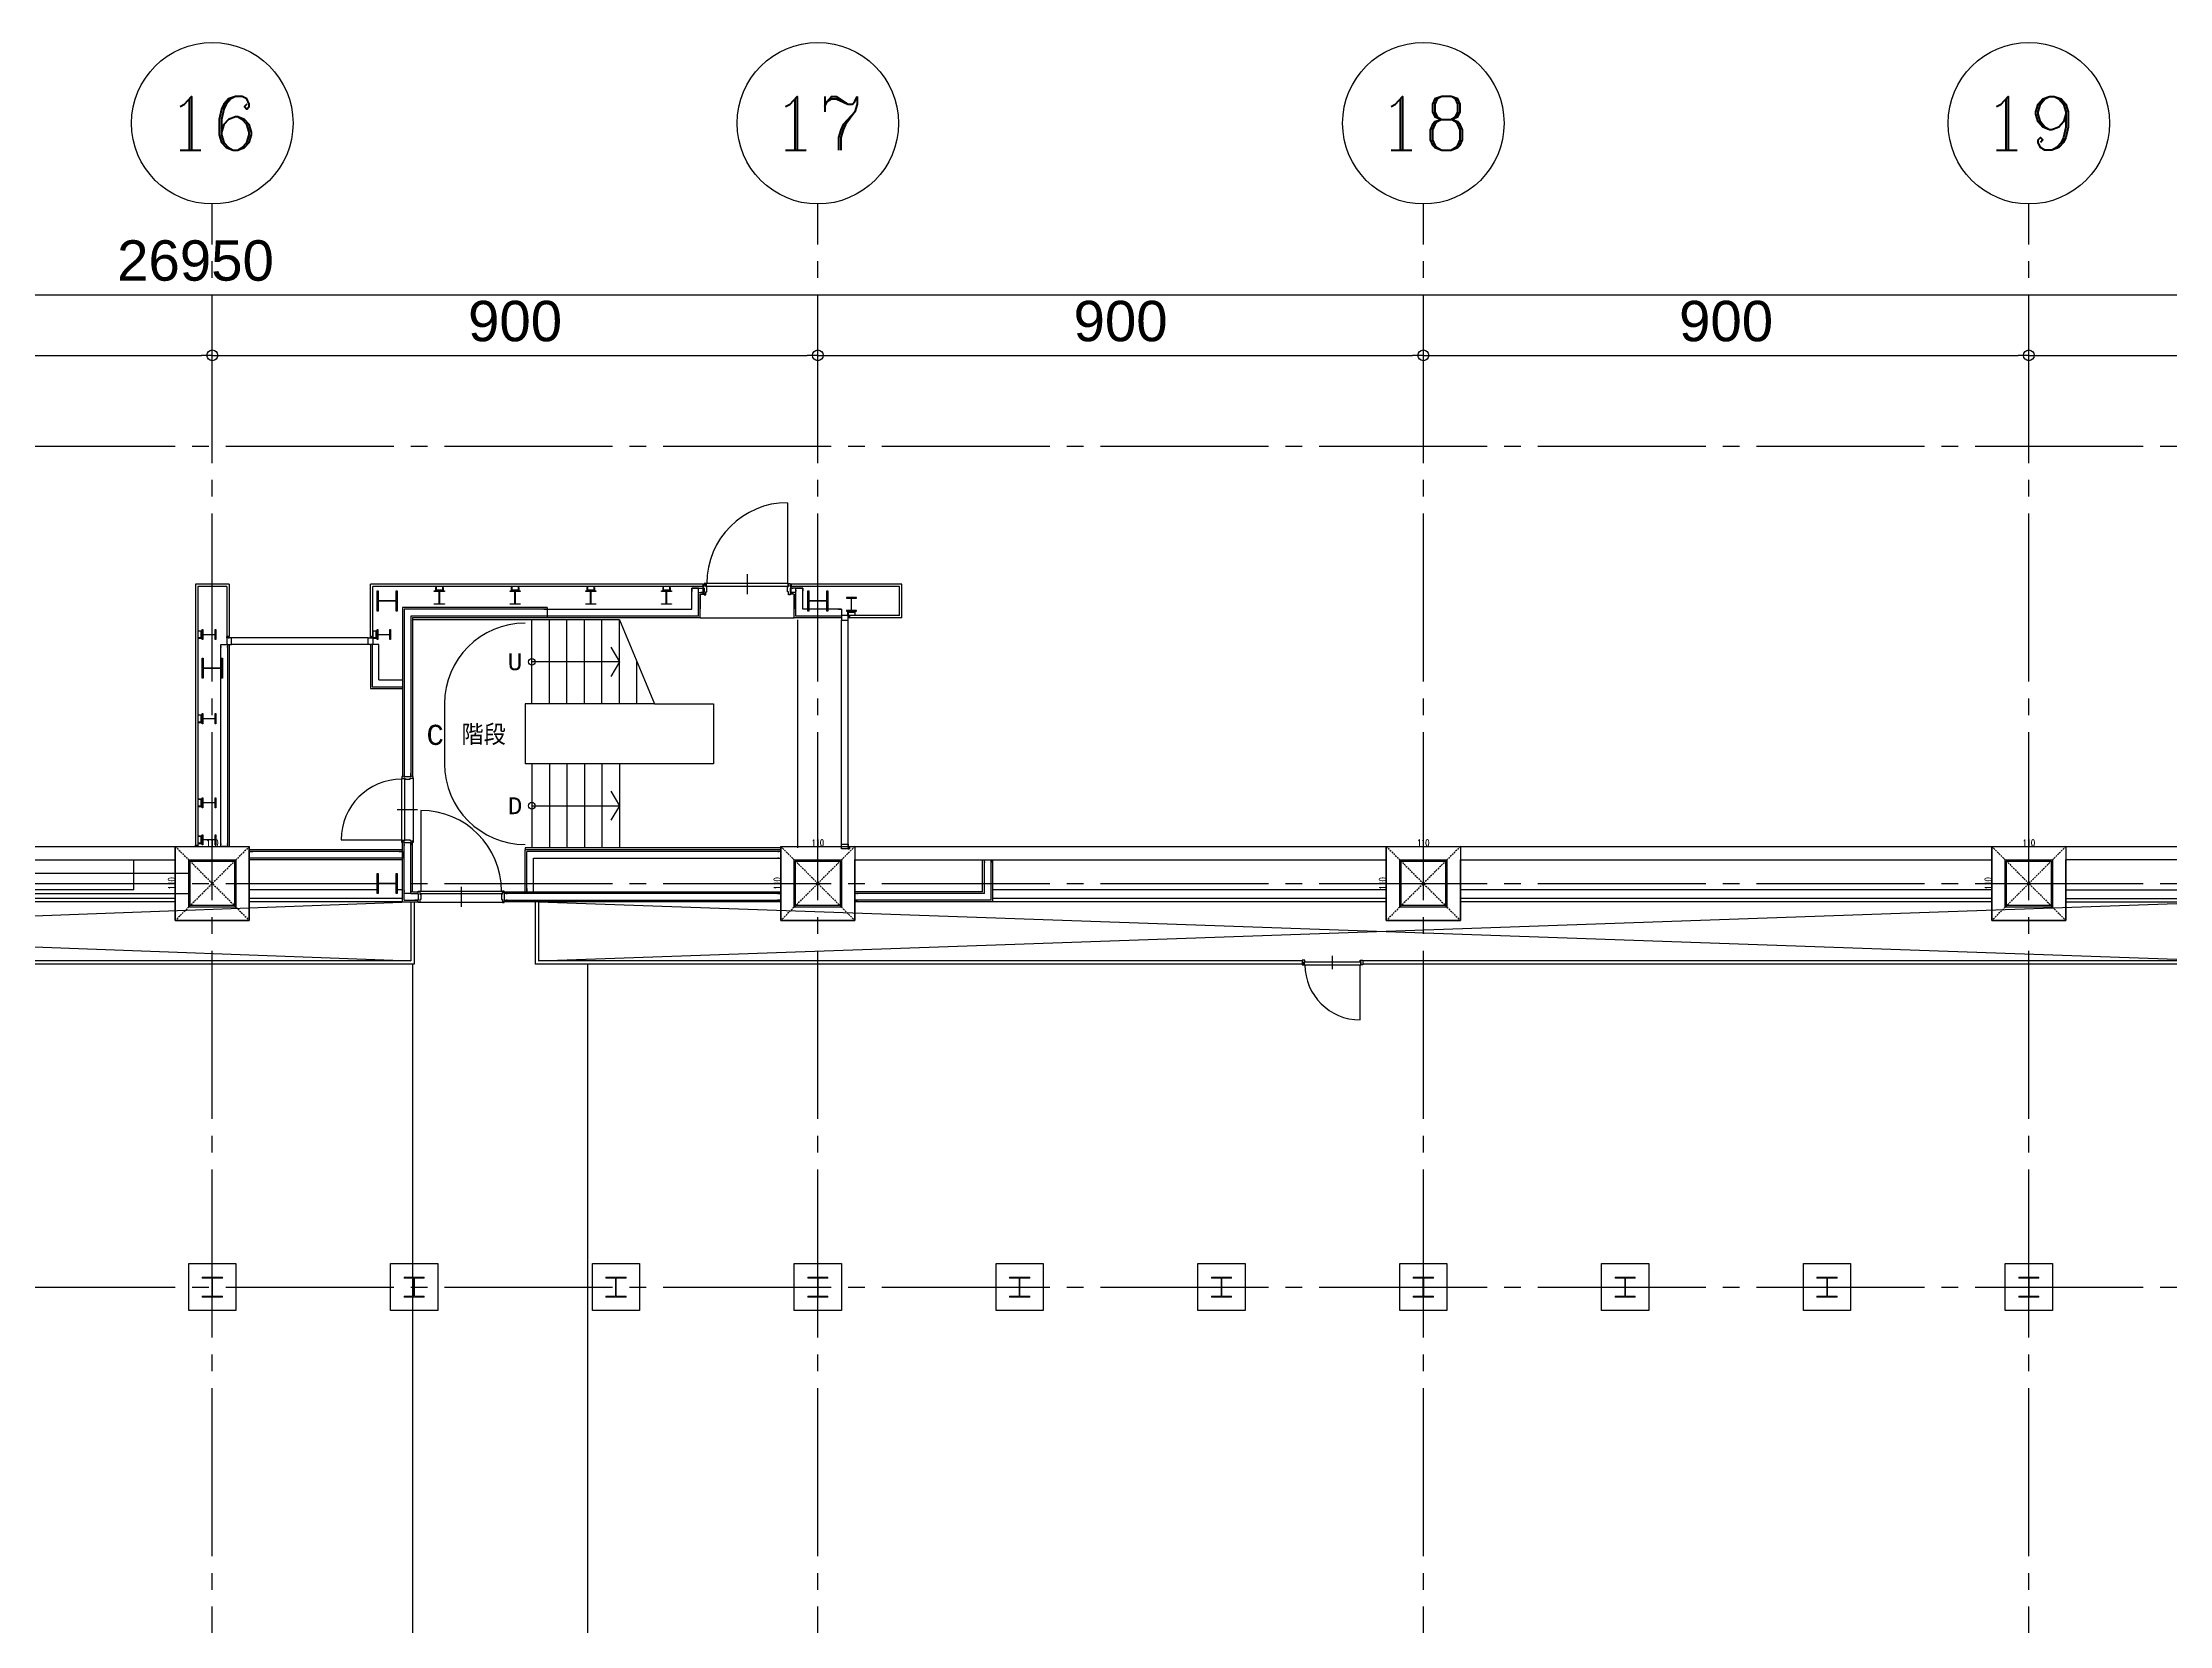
# Model space of a CAD drawing. Extents: x -18489 to 195597, y -1599 to 112111.
# Drawn here: x 13308 to 16469, y 17647 to 20000 of the extents above; entities that cross this region are included whole.
import ezdxf
from ezdxf.enums import TextEntityAlignment as Align

# ---------------------------------------------------------------- set-up
doc = ezdxf.new("R2010")
doc.units = 0
doc.header["$LTSCALE"] = 100
doc.linetypes.add('X-N-FAB-L10$0$COL-CEN-LIN', pattern=[3.25, 2.5, -0.25, 0.25, -0.25])
doc.linetypes.add('X-N-FAB-L10$0$HIDDEN', pattern=[0.375, 0.25, -0.125])
for name, color, linetype in [('X-N-FAB-L10$0$0-MC', 8, 'Continuous'), ('X-N-FAB-L10$0$0-NC', 8, 'Continuous'), ('X-N-FAB-L10$0$08', 8, 'Continuous'), ('X-N-FAB-L10$0$A-BLOCK', 8, 'Continuous'), ('X-N-FAB-L10$0$BEAM', 8, 'Continuous'), ('X-N-FAB-L10$0$BLOCK', 8, 'Continuous'), ('X-N-FAB-L10$0$CCL', 8, 'X-N-FAB-L10$0$COL-CEN-LIN'), ('X-N-FAB-L10$0$COL', 8, 'Continuous'), ('X-N-FAB-L10$0$COL-S', 8, 'Continuous'), ('X-N-FAB-L10$0$DIM', 8, 'Continuous')]:
    doc.layers.add(name, color=color, linetype=linetype)
doc.layers.add('X-N-FAB-L10$0$STEEL1', color=8, linetype='Continuous', lineweight=0)
doc.styles.add('X-N-FAB-L10$0$ATS', font='monotxt.shx', dxfattribs={"bigfont": 'BIGFONT.shx'})
doc.styles.add('X-N-FAB-L10$0$COL-NUM', font='romanc')
doc.styles.add('X-N-FAB-L10$0$DIM', font='simplex.shx', dxfattribs={"width": 0.67, "bigfont": 'chineset.shx'})
doc.styles.add('X-N-FAB-L10$0$DimStyUse', font='romans.shx', dxfattribs={"width": 0.7})
doc.styles.add('X-N-FAB-L10$0$Gen-Text', font='arial.ttf', dxfattribs={"height": 2.5})
doc.dimstyles.new('X-N-FAB-L10$0$cirl', dxfattribs={"dimtxt": 200, "dimasz": 50, "dimexe": 50, "dimexo": 0, "dimgap": 20, "dimtad": 1, "dimdsep": 46, "dimtxsty": 'X-N-FAB-L10$0$DimStyUse', "dimblk": 'X-N-FAB-L10$0$_Origin', "dimcen": 10, "dimdle": 50, "dimclrt": 2, "dimazin": 0, "dimtfac": 1, "dimtix": 1, "dimtmove": 2, "dimatfit": 3, "dimfxl": 10, "dimtolj": 1, "dimarcsym": 0})
doc.dimstyles.new('X-N-FAB-L10$0$JJP_005_defpoint', dxfattribs={"dimtxt": 20, "dimasz": 0.5, "dimexe": 0.5, "dimexo": 0.5, "dimgap": 0.5, "dimtad": 1, "dimdsep": 46, "dimtxsty": 'X-N-FAB-L10$0$DIM', "dimblk": 'X-N-FAB-L10$0$_None', "dimcen": 10, "dimclrd": 256, "dimclre": 256, "dimclrt": 256, "dimadec": 0, "dimazin": 0, "dimtfac": 1, "dimtix": 1, "dimtmove": 2, "dimatfit": 3, "dimldrblk": 'X-N-FAB-L10$0$_None', "dimfxl": 0.5, "dimtolj": 1, "dimtzin": 0, "dimarcsym": 0})

# ---------------------------------------------------------------- blocks, each defined once
blk = doc.blocks.new('X-N-FAB-L10$0$_Origin')
at = {"color": 0, "linetype": 'ByBlock', "lineweight": -2}
blk.add_line((0, 0), (-1, 0), dxfattribs=at)
blk.add_circle((0, 0), 0.5, dxfattribs=at)
blk = doc.blocks.new('*D2518')
at = {"layer": 'DefPoints', "color": 0, "transparency": 16777216}
for p in [(0, 9025), (-26950, 8935), (0, 8935)]:
    blk.add_point(p, dxfattribs=at)
at = {"layer": 'X-N-FAB-L10$0$DIM', "color": 0, "lineweight": -2, "transparency": 16777216}
for p, q in [((-26950, 8935), (-26950, 9045)), ((0, 8935), (0, 9045)), ((-26934, 9025), (-16, 9025))]:
    blk.add_line(p, q, dxfattribs=at)
at = {"layer": 'X-N-FAB-L10$0$DIM', "color": 0, "lineweight": -2, "transparency": 16777216, "xscale": 16, "yscale": 16, "zscale": 16, "rotation": 180}
blk.add_blockref('X-N-FAB-L10$0$_Origin', (-26950, 9025), dxfattribs=at)
at = {"layer": 'X-N-FAB-L10$0$DIM', "color": 0, "lineweight": -2, "transparency": 16777216, "xscale": 16, "yscale": 16, "zscale": 16}
blk.add_blockref('X-N-FAB-L10$0$_Origin', (0, 9025), dxfattribs=at)
at = {"layer": 'X-N-FAB-L10$0$DIM', "color": 2, "transparency": 16777216, "insert": (-13475, 9075.6), "char_height": 2.5, "attachment_point": 5, "style": 'X-N-FAB-L10$0$Gen-Text'}
blk.add_mtext('\\A1;{\\H24x;26950}', dxfattribs=at)
blk = doc.blocks.new('*D2533')
at = {"layer": 'DefPoints', "color": 0, "transparency": 16777216}
for p in [(-13450, 8935), (-14350, 8845), (-13450, 8845)]:
    blk.add_point(p, dxfattribs=at)
at = {"layer": 'X-N-FAB-L10$0$DIM', "color": 0, "lineweight": -2, "transparency": 16777216}
for p, q in [((-14350, 8845), (-14350, 8955)), ((-13450, 8845), (-13450, 8955)), ((-14334, 8935), (-13466, 8935))]:
    blk.add_line(p, q, dxfattribs=at)
at = {"layer": 'X-N-FAB-L10$0$DIM', "color": 0, "lineweight": -2, "transparency": 16777216, "xscale": 16, "yscale": 16, "zscale": 16, "rotation": 180}
blk.add_blockref('X-N-FAB-L10$0$_Origin', (-14350, 8935), dxfattribs=at)
at = {"layer": 'X-N-FAB-L10$0$DIM', "color": 0, "lineweight": -2, "transparency": 16777216, "xscale": 16, "yscale": 16, "zscale": 16}
blk.add_blockref('X-N-FAB-L10$0$_Origin', (-13450, 8935), dxfattribs=at)
at = {"layer": 'X-N-FAB-L10$0$DIM', "color": 2, "transparency": 16777216, "insert": (-13900, 8985.6), "char_height": 2.5, "attachment_point": 5, "style": 'X-N-FAB-L10$0$Gen-Text'}
blk.add_mtext('\\A1;{\\H24x;900}', dxfattribs=at)
blk = doc.blocks.new('X-N-FAB-L10$0$cn-y')
at = {"layer": 'X-N-FAB-L10$0$0-MC'}
blk.add_circle((-50, 0), 50, dxfattribs=at)
at = {"layer": 'X-N-FAB-L10$0$0-NC', "style": 'X-N-FAB-L10$0$COL-NUM'}
blk.add_attdef('GRID-Y', text='', height=50, dxfattribs=at).set_placement((-50, 0), align=Align.MIDDLE_CENTER)
blk = doc.blocks.new('*D2534')
at = {"layer": 'DefPoints', "color": 0, "transparency": 16777216}
for p in [(-12550, 8935), (-13450, 8845), (-12550, 8845)]:
    blk.add_point(p, dxfattribs=at)
at = {"layer": 'X-N-FAB-L10$0$DIM', "color": 0, "lineweight": -2, "transparency": 16777216}
for p, q in [((-13450, 8845), (-13450, 8955)), ((-12550, 8845), (-12550, 8955)), ((-13434, 8935), (-12566, 8935))]:
    blk.add_line(p, q, dxfattribs=at)
at = {"layer": 'X-N-FAB-L10$0$DIM', "color": 0, "lineweight": -2, "transparency": 16777216, "xscale": 16, "yscale": 16, "zscale": 16, "rotation": 180}
blk.add_blockref('X-N-FAB-L10$0$_Origin', (-13450, 8935), dxfattribs=at)
at = {"layer": 'X-N-FAB-L10$0$DIM', "color": 0, "lineweight": -2, "transparency": 16777216, "xscale": 16, "yscale": 16, "zscale": 16}
blk.add_blockref('X-N-FAB-L10$0$_Origin', (-12550, 8935), dxfattribs=at)
at = {"layer": 'X-N-FAB-L10$0$DIM', "color": 2, "transparency": 16777216, "insert": (-13000, 8985.6), "char_height": 2.5, "attachment_point": 5, "style": 'X-N-FAB-L10$0$Gen-Text'}
blk.add_mtext('\\A1;{\\H24x;900}', dxfattribs=at)
blk = doc.blocks.new('*D2535')
at = {"layer": 'DefPoints', "color": 0, "transparency": 16777216}
for p in [(-11650, 8935), (-12550, 8845), (-11650, 8845)]:
    blk.add_point(p, dxfattribs=at)
at = {"layer": 'X-N-FAB-L10$0$DIM', "color": 0, "lineweight": -2, "transparency": 16777216}
for p, q in [((-12550, 8845), (-12550, 8955)), ((-11650, 8845), (-11650, 8955)), ((-12534, 8935), (-11666, 8935))]:
    blk.add_line(p, q, dxfattribs=at)
at = {"layer": 'X-N-FAB-L10$0$DIM', "color": 0, "lineweight": -2, "transparency": 16777216, "xscale": 16, "yscale": 16, "zscale": 16, "rotation": 180}
blk.add_blockref('X-N-FAB-L10$0$_Origin', (-12550, 8935), dxfattribs=at)
at = {"layer": 'X-N-FAB-L10$0$DIM', "color": 0, "lineweight": -2, "transparency": 16777216, "xscale": 16, "yscale": 16, "zscale": 16}
blk.add_blockref('X-N-FAB-L10$0$_Origin', (-11650, 8935), dxfattribs=at)
at = {"layer": 'X-N-FAB-L10$0$DIM', "color": 2, "transparency": 16777216, "insert": (-12100, 8985.6), "char_height": 2.5, "attachment_point": 5, "style": 'X-N-FAB-L10$0$Gen-Text'}
blk.add_mtext('\\A1;{\\H24x;900}', dxfattribs=at)
blk = doc.blocks.new('*D2536')
at = {"layer": 'DefPoints', "color": 0, "transparency": 16777216}
for p in [(-10750, 8935), (-11650, 8845), (-10750, 8845)]:
    blk.add_point(p, dxfattribs=at)
at = {"layer": 'X-N-FAB-L10$0$DIM', "color": 0, "lineweight": -2, "transparency": 16777216}
for p, q in [((-11650, 8845), (-11650, 8955)), ((-10750, 8845), (-10750, 8955)), ((-11634, 8935), (-10766, 8935))]:
    blk.add_line(p, q, dxfattribs=at)
at = {"layer": 'X-N-FAB-L10$0$DIM', "color": 0, "lineweight": -2, "transparency": 16777216, "xscale": 16, "yscale": 16, "zscale": 16, "rotation": 180}
blk.add_blockref('X-N-FAB-L10$0$_Origin', (-11650, 8935), dxfattribs=at)
at = {"layer": 'X-N-FAB-L10$0$DIM', "color": 0, "lineweight": -2, "transparency": 16777216, "xscale": 16, "yscale": 16, "zscale": 16}
blk.add_blockref('X-N-FAB-L10$0$_Origin', (-10750, 8935), dxfattribs=at)
at = {"layer": 'X-N-FAB-L10$0$DIM', "color": 2, "transparency": 16777216, "insert": (-11200, 8985.6), "char_height": 2.5, "attachment_point": 5, "style": 'X-N-FAB-L10$0$Gen-Text'}
blk.add_mtext('\\A1;{\\H24x;900}', dxfattribs=at)
blk = doc.blocks.new('*D2537')
at = {"layer": 'DefPoints', "color": 0, "transparency": 16777216}
for p in [(-9850, 8935), (-10750, 8845), (-9850, 8845)]:
    blk.add_point(p, dxfattribs=at)
at = {"layer": 'X-N-FAB-L10$0$DIM', "color": 0, "lineweight": -2, "transparency": 16777216}
for p, q in [((-10750, 8845), (-10750, 8955)), ((-9850, 8845), (-9850, 8955)), ((-10734, 8935), (-9866, 8935))]:
    blk.add_line(p, q, dxfattribs=at)
at = {"layer": 'X-N-FAB-L10$0$DIM', "color": 0, "lineweight": -2, "transparency": 16777216, "xscale": 16, "yscale": 16, "zscale": 16, "rotation": 180}
blk.add_blockref('X-N-FAB-L10$0$_Origin', (-10750, 8935), dxfattribs=at)
at = {"layer": 'X-N-FAB-L10$0$DIM', "color": 0, "lineweight": -2, "transparency": 16777216, "xscale": 16, "yscale": 16, "zscale": 16}
blk.add_blockref('X-N-FAB-L10$0$_Origin', (-9850, 8935), dxfattribs=at)
at = {"layer": 'X-N-FAB-L10$0$DIM', "color": 2, "transparency": 16777216, "insert": (-10300, 8985.6), "char_height": 2.5, "attachment_point": 5, "style": 'X-N-FAB-L10$0$Gen-Text'}
blk.add_mtext('\\A1;{\\H24x;900}', dxfattribs=at)
blk = doc.blocks.new('X-N-FAB-L10$0$A$C08dda4ec')
at = {"layer": 'X-N-FAB-L10$0$COL'}
blk.add_lwpolyline([(0, 70), (70, 70), (70, 0), (0, 0)], close=True, dxfattribs=at)
at = {"layer": 'X-N-FAB-L10$0$STEEL1'}
blk.add_lwpolyline([(20, 50), (50, 50), (50, 48.5), (35.5, 48.5), (35.5, 21.5), (50, 21.5), (50, 20), (20, 20), (20, 21.5), (34.5, 21.5), (34.5, 48.5), (20, 48.5)], close=True, dxfattribs=at)
blk = doc.blocks.new('*D2397')
at = {"layer": 'DefPoints', "lineweight": -2, "transparency": 16777216}
blk.add_line((0, 0), (110, 0), dxfattribs=at)
at = {"layer": 'DefPoints', "color": 0, "transparency": 16777216}
for p in [(0, 0), (110, 0), (110, 0)]:
    blk.add_point(p, dxfattribs=at)
at = {"layer": 'DefPoints', "transparency": 16777216, "insert": (55, 5.5), "char_height": 10, "attachment_point": 5, "style": 'X-N-FAB-L10$0$DIM'}
blk.add_mtext('\\A1;110', dxfattribs=at)
blk = doc.blocks.new('X-N-FAB-L10$0$_None')
blk = doc.blocks.new('*D2398')
at = {"layer": 'DefPoints', "lineweight": -2, "transparency": 16777216}
blk.add_line((0, 0), (0, -110), dxfattribs=at)
at = {"layer": 'DefPoints', "color": 0, "transparency": 16777216}
for p in [(0, 0), (0, -110), (0, -110)]:
    blk.add_point(p, dxfattribs=at)
at = {"layer": 'DefPoints', "transparency": 16777216, "insert": (-5.5, -55), "char_height": 10, "attachment_point": 5, "rotation": 90, "style": 'X-N-FAB-L10$0$DIM'}
blk.add_mtext('\\A1;110', dxfattribs=at)
blk = doc.blocks.new('*U2396')
at = {"layer": 'DefPoints', "linetype": 'X-N-FAB-L10$0$HIDDEN', "ltscale": 0.1}
for p, q in [((110, 0), (0, -110)), ((0, 0), (110, -110))]:
    blk.add_line(p, q, dxfattribs=at)
at = {"layer": 'X-N-FAB-L10$0$COL', "ltscale": 0.1}
blk.add_lwpolyline([(0, 0), (110, 0), (110, -110), (0, -110)], close=True, dxfattribs=at)
at = {"layer": 'DefPoints'}
dim = blk.add_linear_dim(base=(0, -110), p1=(0, 0), p2=(0, -110), angle=90, dimstyle='X-N-FAB-L10$0$JJP_005_defpoint', override={"dimtxt": 10}, dxfattribs=at)
dim.commit()
dim.dimension.update_dxf_attribs({"geometry": '*D2398', "text_midpoint": (-5.5, -55)})
dim = blk.add_linear_dim(base=(110, 0), p1=(0, 0), p2=(110, 0), dimstyle='X-N-FAB-L10$0$JJP_005_defpoint', override={"dimtxt": 10}, dxfattribs=at)
dim.commit()
dim.dimension.update_dxf_attribs({"geometry": '*D2397', "text_midpoint": (55, 5.5)})
blk = doc.blocks.new('X-N-FAB-L10$0$A$C467ba2ca')
at = {"layer": 'X-N-FAB-L10$0$CCL'}
for p, q in [((-13450, 0), (-13450, 9160)), ((-12550, 0), (-12550, 9160)), ((-11650, 0), (-11650, 9160)), ((-10750, 0), (-10750, 9160)), ((-27730, 8800), (360, 8800)), ((-27730, 8150), (360, 8150)), ((-27730, 7550), (360, 7550))]:
    blk.add_line(p, q, dxfattribs=at)
at = {"layer": 'X-N-FAB-L10$0$COL-S'}
for points in [[(-13485, 8185), (-13415, 8185), (-13415, 8115), (-13485, 8115)], [(-12585, 8185), (-12515, 8185), (-12515, 8115), (-12585, 8115)], [(-11685, 8185), (-11615, 8185), (-11615, 8115), (-11685, 8115)], [(-10785, 8185), (-10715, 8185), (-10715, 8115), (-10785, 8115)]]:
    blk.add_lwpolyline(points, close=True, dxfattribs=at)
at = {"layer": 'X-N-FAB-L10$0$A-BLOCK'}
ref = blk.add_blockref('X-N-FAB-L10$0$cn-y', (-13330, 9280), dxfattribs=dict(at, xscale=2.399999999999997, yscale=2.399999999999997, zscale=2.399999999999997))
ref.add_attrib('GRID-Y', '16', dxfattribs={"layer": 'X-N-FAB-L10$0$0-NC', "height": 80, "style": 'X-N-FAB-L10$0$COL-NUM'}).set_placement((-13450, 9280), align=Align.MIDDLE_CENTER)
ref = blk.add_blockref('X-N-FAB-L10$0$cn-y', (-12430, 9280), dxfattribs=dict(at, xscale=2.399999999999997, yscale=2.399999999999997, zscale=2.399999999999997))
ref.add_attrib('GRID-Y', '17', dxfattribs={"layer": 'X-N-FAB-L10$0$0-NC', "height": 80, "style": 'X-N-FAB-L10$0$COL-NUM'}).set_placement((-12550, 9280), align=Align.MIDDLE_CENTER)
ref = blk.add_blockref('X-N-FAB-L10$0$cn-y', (-11530, 9280), dxfattribs=dict(at, xscale=2.399999999999997, yscale=2.399999999999997, zscale=2.399999999999997))
ref.add_attrib('GRID-Y', '18', dxfattribs={"layer": 'X-N-FAB-L10$0$0-NC', "height": 80, "style": 'X-N-FAB-L10$0$COL-NUM'}).set_placement((-11650, 9280), align=Align.MIDDLE_CENTER)
ref = blk.add_blockref('X-N-FAB-L10$0$cn-y', (-10630, 9280), dxfattribs=dict(at, xscale=2.399999999999997, yscale=2.399999999999997, zscale=2.399999999999997))
ref.add_attrib('GRID-Y', '19', dxfattribs={"layer": 'X-N-FAB-L10$0$0-NC', "height": 80, "style": 'X-N-FAB-L10$0$COL-NUM'}).set_placement((-10750, 9280), align=Align.MIDDLE_CENTER)
at = {"layer": 'X-N-FAB-L10$0$BEAM'}
for p in [(-13505, 8205), (-12605, 8205), (-11705, 8205), (-10805, 8205)]:
    blk.add_blockref('*U2396', p, dxfattribs=at)
at = {"layer": 'X-N-FAB-L10$0$COL'}
for p in [(-13485, 7515), (-13185, 7515), (-12885, 7515), (-12585, 7515), (-12285, 7515), (-11985, 7515), (-11685, 7515), (-11385, 7515), (-11085, 7515), (-10785, 7515)]:
    blk.add_blockref('X-N-FAB-L10$0$A$C08dda4ec', p, dxfattribs=at)
at = {"layer": 'X-N-FAB-L10$0$DIM'}
for base, p1, p2, picture, middle in [((0, 9025), (-26950, 8935), (0, 8935), '*D2518', (-13475, 9075.634)), ((-13450, 8935), (-14350, 8845), (-13450, 8845), '*D2533', (-13900, 8985.634)), ((-12550, 8935), (-13450, 8845), (-12550, 8845), '*D2534', (-13000, 8985.634)), ((-11650, 8935), (-12550, 8845), (-11650, 8845), '*D2535', (-12100, 8985.634)), ((-10750, 8935), (-11650, 8845), (-10750, 8845), '*D2536', (-11200, 8985.634)), ((-9850, 8935), (-10750, 8845), (-9850, 8845), '*D2537', (-10300, 8985.634))]:
    dim = blk.add_linear_dim(base=base, p1=p1, p2=p2, text='{\\H24x;<>}', dimstyle='X-N-FAB-L10$0$cirl', override={"dimtxt": 60, "dimasz": 16, "dimexe": 20, "dimgap": 20, "dimtxsty": 'X-N-FAB-L10$0$Gen-Text'}, dxfattribs=at)
    dim.commit()
    dim.dimension.update_dxf_attribs({"geometry": picture, "text_midpoint": middle})
blk = doc.blocks.new('X-N-FAB-L10')
at = {"layer": 'X-N-FAB-L10$0$08'}
for p, q in [((14415, 19316), (14415, 19196)), ((13535, 19195), (13535, 18805)), ((13585, 19195), (13535, 19195)), ((13538.5, 19191.5), (13538.5, 18805)), ((13581.5, 19191.5), (13538.5, 19191.5)), ((13581.5, 19191.5), (13581.5, 19117)), ((13585, 19195), (13585, 19117)), ((14289.5, 19195), (13795, 19195)), ((13795, 19117), (13795, 19195)), ((14289.5, 19191.5), (13798.5, 19191.5)), ((13798.5, 19117), (13798.5, 19191.5)), ((14289.5, 19180), (14289.5, 19195)), ((14289.5, 19195), (14289.5, 19191.5)), ((14355, 19210), (14355, 19180)), ((14585, 19195), (14420.5, 19195)), ((14420.5, 19180), (14420.5, 19195)), ((14420.5, 19195), (14420.5, 19191.5)), ((14581.5, 19191.5), (14420.5, 19191.5)), ((14581.5, 19148.5), (14581.5, 19191.5)), ((14585, 19145), (14585, 19195)), ((13842.5, 19160), (13842.5, 18909)), ((14057.5, 19160), (13842.5, 19160)), ((14057.5, 19160), (14057.5, 19145)), ((14272.5, 19157.5), (14272.5, 19189)), ((14272.5, 19189), (14291, 19189)), ((14282.5, 19147.5), (14282.5, 19189)), ((14282.5, 19182.5), (14291, 19182.5)), ((14285, 19145), (14285, 19180)), ((14285, 19180), (14289.5, 19180)), ((14285, 19180), (14291, 19180)), ((14285, 19180), (14285, 19158)), ((14437.5, 19189), (14419, 19189)), ((14427.5, 19182.5), (14419, 19182.5)), ((14425, 19180), (14419, 19180)), ((14425, 19180), (14420.5, 19180)), ((14425, 19180), (14425, 19158)), ((14425, 19145), (14425, 19180)), ((14427.5, 19147.5), (14427.5, 19189)), ((14437.5, 19157.5), (14437.5, 19189)), ((13845, 19157.5), (13845, 18909)), ((14057.5, 19157.5), (13845, 19157.5)), ((13855, 19147.5), (13855, 18909)), ((14282.5, 19147.5), (13855, 19147.5)), ((13857.5, 19145), (13857.5, 18909)), ((14285, 19145), (13857.5, 19145)), ((14165, 19142), (13857.5, 19142)), ((14035, 19017), (14035, 19142)), ((14057.5, 19157.5), (14272.5, 19157.5)), ((14061, 19017), (14061, 19142)), ((14087, 19017), (14087, 19142)), ((14113, 19017), (14113, 19142)), ((14139, 19017), (14139, 19142)), ((14165, 19142), (14217, 19017)), ((14165, 19017), (14165, 19142)), ((14285, 19145), (14425, 19145)), ((14495, 19145), (14425, 19145)), ((14495, 19147.5), (14427.5, 19147.5)), ((14430, 19142), (14430, 18803)), ((14495, 19157.5), (14437.5, 19157.5)), ((14495, 18803.5), (14495, 19141.5)), ((14505, 19145), (14505, 19148.5)), ((14505, 18803.5), (14505, 19141.5)), ((14507, 19145), (14507, 19148.5)), ((14581.5, 19148.5), (14507, 19148.5)), ((14585, 19145), (14507, 19145)), ((13572.5, 18805), (13572.5, 19105)), ((13585, 19117), (13581.5, 19117)), ((13585, 19115), (13581.5, 19115)), ((13582.5, 19105), (13582.5, 18805)), ((13585, 19105), (13585, 18805)), ((13791.5, 19115), (13588.5, 19115)), ((13791.5, 19105), (13588.5, 19105)), ((13795, 19117), (13798.5, 19117)), ((13795, 19115), (13798.5, 19115)), ((13795, 19105), (13795, 19040)), ((13797.5, 19105), (13797.5, 19042.5)), ((13807.5, 19052.5), (13807.5, 19105)), ((14165, 19079.5), (14035, 19079.5)), ((14191, 19017), (14191, 19079.5)), ((13795, 19040), (13842.5, 19040)), ((13797.5, 19042.5), (13842.5, 19042.5)), ((13807.5, 19052.5), (13842.5, 19052.5)), ((14025, 19017), (14025, 18928)), ((14217, 19017), (14025, 19017)), ((14217, 19017), (14305, 19017)), ((14305, 19017), (14305, 18928)), ((13858.5, 18906.5), (13858.5, 18813.5)), ((14175, 18928), (14025, 18928)), ((14035, 18928), (14035, 18803)), ((14061, 18928), (14061, 18803)), ((14087, 18928), (14087, 18803)), ((14113, 18928), (14113, 18803)), ((14139, 18928), (14139, 18803)), ((14165, 18928), (14165, 18803)), ((14305, 18928), (14175, 18928)), ((13835, 18860), (13865, 18860)), ((13870, 18858.5), (13870, 18738.5)), ((14035, 18865.5), (14165, 18865.5)), ((13751.5, 18815), (13841.5, 18815)), ((13842.5, 18722.5), (13842.5, 18811)), ((13845, 18725), (13845, 18811)), ((13855, 18735), (13855, 18811)), ((13857.5, 18737.5), (13857.5, 18811)), ((11440, 18805), (13615, 18805)), ((12715, 18785), (13505, 18785)), ((13842.5, 18800), (13615, 18800)), ((13842.5, 18797.5), (13615, 18797.5)), ((13842.5, 18787.5), (13615, 18787.5)), ((13842.5, 18785), (13615, 18785)), ((14405, 18803), (14025, 18803)), ((14025, 18803), (14025, 18800)), ((14405, 18800), (14025, 18800)), ((14025, 18737.5), (14025, 18800)), ((14405, 18797.5), (14027.5, 18797.5)), ((14027.5, 18737.5), (14027.5, 18797.5)), ((14037.5, 18787.5), (14405, 18787.5)), ((14037.5, 18737.5), (14037.5, 18787.5)), ((14405, 18805), (16580, 18805)), ((14505, 18805), (14505, 18801.5)), ((14507, 18805), (14507, 18801.5)), ((14515, 18785), (15305, 18785)), ((14705, 18737.5), (14705, 18785)), ((14707.5, 18735), (14707.5, 18785)), ((14717.5, 18725), (14717.5, 18785)), ((14720, 18722.5), (14720, 18785)), ((15415, 18785), (16205, 18785)), ((16585, 18785), (16315, 18785)), ((11475, 18635), (13855, 18722.5)), ((11475, 18722.5), (13855, 18635)), ((13505, 18727.5), (12715, 18727.5)), ((13505, 18722.5), (12715, 18722.5)), ((13443.5, 18740.5), (12776.5, 18740.5)), ((13805, 18740.5), (13615, 18740.5)), ((13842.5, 18727.5), (13615, 18727.5)), ((13842.5, 18722.5), (13615, 18722.5)), ((13842.5, 18740.5), (13835, 18740.5)), ((13842.5, 18722.5), (13865, 18722.5)), ((13845, 18725), (13866, 18725)), ((13855, 18735), (13866, 18735)), ((13855, 18722.5), (13855, 18635)), ((13857.5, 18737.5), (13866, 18737.5)), ((13860, 18722.5), (13860, 18630)), ((13991.5, 18721.5), (13868.5, 18721.5)), ((13930, 18745), (13930, 18715.4)), ((13994, 18737.5), (14405, 18737.5)), ((14405, 18735), (13994, 18735)), ((13994, 18725), (14405, 18725)), ((14405, 18722.5), (13995, 18722.5)), ((14040, 18722.5), (14040, 18630)), ((14045, 18635), (16545, 18722.5)), ((14045, 18722.5), (16545, 18635)), ((14045, 18722.5), (14045, 18635)), ((14705, 18737.5), (14515, 18737.5)), ((14707.5, 18735), (14515, 18735)), ((14717.5, 18725), (14515, 18725)), ((14720, 18722.5), (14515, 18722.5)), ((15305, 18740.5), (14720, 18740.5)), ((15305, 18727.5), (14720, 18727.5)), ((15305, 18722.5), (14720, 18722.5)), ((16205, 18740.5), (15415, 18740.5)), ((16205, 18727.5), (15415, 18727.5)), ((16205, 18722.5), (15415, 18722.5)), ((16315, 18740.5), (16545, 18740.5)), ((16315, 18727.5), (16545, 18727.5)), ((16315, 18722.5), (16545, 18722.5)), ((13855, 18635), (12840, 18635)), ((13860, 18630), (12840, 18630)), ((13857.5, 18630), (13857.5, 16895)), ((15180, 18630), (14040, 18630)), ((15180, 18635), (14045, 18635)), ((14117.5, 18630), (14117.5, 16895)), ((15225, 18622.5), (15225, 18642.5)), ((15265.9, 18547.2), (15265.9, 18629)), ((16545, 18635), (15270, 18635)), ((16545, 18630), (15270, 18630))]:
    blk.add_line(p, q, dxfattribs=at)
for points in [[(13891.9, 19190), (13891.9, 19185), (13896.9, 19185), (13896.9, 19185.6), (13892.5, 19185.6), (13892.5, 19190)], [(13892.5, 19186.5), (13902.5, 19186.5), (13902.5, 19191.5), (13892.5, 19191.5)], [(13903.1, 19190), (13903.1, 19185), (13898.1, 19185), (13898.1, 19185.6), (13902.5, 19185.6), (13902.5, 19190)], [(14004.4, 19190), (14004.4, 19185), (14009.4, 19185), (14009.4, 19185.6), (14005, 19185.6), (14005, 19190)], [(14005, 19186.5), (14015, 19186.5), (14015, 19191.5), (14005, 19191.5)], [(14015.6, 19190), (14015.6, 19185), (14010.6, 19185), (14010.6, 19185.6), (14015, 19185.6), (14015, 19190)], [(14116.9, 19190), (14116.9, 19185), (14121.9, 19185), (14121.9, 19185.6), (14117.5, 19185.6), (14117.5, 19190)], [(14117.5, 19186.5), (14127.5, 19186.5), (14127.5, 19191.5), (14117.5, 19191.5)], [(14128.1, 19190), (14128.1, 19185), (14123.1, 19185), (14123.1, 19185.6), (14127.5, 19185.6), (14127.5, 19190)], [(14229.4, 19190), (14229.4, 19185), (14234.4, 19185), (14234.4, 19185.6), (14230, 19185.6), (14230, 19190)], [(14230, 19186.5), (14240, 19186.5), (14240, 19191.5), (14230, 19191.5)], [(14240.6, 19190), (14240.6, 19185), (14235.6, 19185), (14235.6, 19185.6), (14240, 19185.6), (14240, 19190)], [(14416, 19196), (14294, 19196), (14294, 19192), (14416, 19192)], [(13835, 19185), (13835, 19155), (13833.5, 19155), (13833.5, 19169.5), (13806.5, 19169.5), (13806.5, 19155), (13805, 19155), (13805, 19185), (13806.5, 19185), (13806.5, 19170.5), (13833.5, 19170.5), (13833.5, 19185)], [(13890, 19185), (13905, 19185), (13905, 19184.1), (13897.8, 19184.1), (13897.8, 19165.9), (13905, 19165.9), (13905, 19165), (13890, 19165), (13890, 19165.9), (13897.2, 19165.9), (13897.2, 19184.1), (13890, 19184.1)], [(14002.5, 19185), (14017.5, 19185), (14017.5, 19184.1), (14010.3, 19184.1), (14010.3, 19165.9), (14017.5, 19165.9), (14017.5, 19165), (14002.5, 19165), (14002.5, 19165.9), (14009.7, 19165.9), (14009.7, 19184.1), (14002.5, 19184.1)], [(14115, 19185), (14130, 19185), (14130, 19184.1), (14122.8, 19184.1), (14122.8, 19165.9), (14130, 19165.9), (14130, 19165), (14115, 19165), (14115, 19165.9), (14122.2, 19165.9), (14122.2, 19184.1), (14115, 19184.1)], [(14227.5, 19185), (14242.5, 19185), (14242.5, 19184.1), (14235.3, 19184.1), (14235.3, 19165.9), (14242.5, 19165.9), (14242.5, 19165), (14227.5, 19165), (14227.5, 19165.9), (14234.7, 19165.9), (14234.7, 19184.1), (14227.5, 19184.1)], [(14475, 19185), (14475, 19155), (14473.5, 19155), (14473.5, 19169.5), (14446.5, 19169.5), (14446.5, 19155), (14445, 19155), (14445, 19185), (14446.5, 19185), (14446.5, 19170.5), (14473.5, 19170.5), (14473.5, 19185)], [(14502.5, 19155), (14517.5, 19155), (14517.5, 19155.9), (14510.3, 19155.9), (14510.3, 19174.1), (14517.5, 19174.1), (14517.5, 19175), (14502.5, 19175), (14502.5, 19174.1), (14509.7, 19174.1), (14509.7, 19155.9), (14502.5, 19155.9)], [(13545, 19112.5), (13545, 19127.5), (13545.9, 19127.5), (13545.9, 19120.3), (13564.1, 19120.3), (13564.1, 19127.5), (13565, 19127.5), (13565, 19112.5), (13564.1, 19112.5), (13564.1, 19119.7), (13545.9, 19119.7), (13545.9, 19112.5)], [(13805, 19112.5), (13805, 19127.5), (13805.9, 19127.5), (13805.9, 19120.3), (13824.1, 19120.3), (13824.1, 19127.5), (13825, 19127.5), (13825, 19112.5), (13824.1, 19112.5), (13824.1, 19119.7), (13805.9, 19119.7), (13805.9, 19112.5)], [(14495, 19141.5), (14505, 19141.5), (14505, 19148.5), (14495, 19148.5)], [(14504.4, 19150), (14504.4, 19155), (14509.4, 19155), (14509.4, 19154.4), (14505, 19154.4), (14505, 19150)], [(14505, 19153.5), (14515, 19153.5), (14515, 19148.5), (14505, 19148.5)], [(14515.6, 19150), (14515.6, 19155), (14510.6, 19155), (14510.6, 19154.4), (14515, 19154.4), (14515, 19150)], [(13543.5, 19115), (13543.5, 19125), (13538.5, 19125), (13538.5, 19115)], [(13540, 19125.6), (13545, 19125.6), (13545, 19120.6), (13544.4, 19120.6), (13544.4, 19125), (13540, 19125)], [(13540, 19114.4), (13545, 19114.4), (13545, 19119.4), (13544.4, 19119.4), (13544.4, 19115), (13540, 19115)], [(13588.5, 19105), (13588.5, 19115), (13581.5, 19115), (13581.5, 19105)], [(13791.5, 19105), (13791.5, 19115), (13798.5, 19115), (13798.5, 19105)], [(13803.5, 19115), (13803.5, 19125), (13798.5, 19125), (13798.5, 19115)], [(13800, 19125.6), (13805, 19125.6), (13805, 19120.6), (13804.4, 19120.6), (13804.4, 19125), (13800, 19125)], [(13800, 19114.4), (13805, 19114.4), (13805, 19119.4), (13804.4, 19119.4), (13804.4, 19115), (13800, 19115)], [(13575, 19085), (13575, 19055), (13573.5, 19055), (13573.5, 19069.5), (13546.5, 19069.5), (13546.5, 19055), (13545, 19055), (13545, 19085), (13546.5, 19085), (13546.5, 19070.5), (13573.5, 19070.5), (13573.5, 19085)], [(13543.5, 18990), (13543.5, 19000), (13538.5, 19000), (13538.5, 18990)], [(13540, 19000.6), (13545, 19000.6), (13545, 18995.6), (13544.4, 18995.6), (13544.4, 19000), (13540, 19000)], [(13545, 18987.5), (13545, 19002.5), (13545.9, 19002.5), (13545.9, 18995.3), (13564.1, 18995.3), (13564.1, 19002.5), (13565, 19002.5), (13565, 18987.5), (13564.1, 18987.5), (13564.1, 18994.7), (13545.9, 18994.7), (13545.9, 18987.5)], [(13540, 18989.4), (13545, 18989.4), (13545, 18994.4), (13544.4, 18994.4), (13544.4, 18990), (13540, 18990)], [(13841.5, 18814), (13841.5, 18906), (13845.5, 18906), (13845.5, 18814)], [(13543.5, 18865), (13543.5, 18875), (13538.5, 18875), (13538.5, 18865)], [(13540, 18875.6), (13545, 18875.6), (13545, 18870.6), (13544.4, 18870.6), (13544.4, 18875), (13540, 18875)], [(13545, 18862.5), (13545, 18877.5), (13545.9, 18877.5), (13545.9, 18870.3), (13564.1, 18870.3), (13564.1, 18877.5), (13565, 18877.5), (13565, 18862.5), (13564.1, 18862.5), (13564.1, 18869.7), (13545.9, 18869.7), (13545.9, 18862.5)], [(13540, 18864.4), (13545, 18864.4), (13545, 18869.4), (13544.4, 18869.4), (13544.4, 18865), (13540, 18865)], [(13543.5, 18810), (13543.5, 18820), (13538.5, 18820), (13538.5, 18810)], [(13540, 18820.6), (13545, 18820.6), (13545, 18815.6), (13544.4, 18815.6), (13544.4, 18820), (13540, 18820)], [(13540, 18809.4), (13545, 18809.4), (13545, 18814.4), (13544.4, 18814.4), (13544.4, 18810), (13540, 18810)], [(13545, 18807.5), (13545, 18822.5), (13545.9, 18822.5), (13545.9, 18815.3), (13564.1, 18815.3), (13564.1, 18822.5), (13565, 18822.5), (13565, 18807.5), (13564.1, 18807.5), (13564.1, 18814.7), (13545.9, 18814.7), (13545.9, 18807.5)], [(13525, 18715), (13525, 18785), (13595, 18785), (13595, 18715)], [(13527, 18717), (13527, 18783), (13593, 18783), (13593, 18717)], [(13535, 18805), (13535, 18807), (13538.5, 18807), (13538.5, 18805)], [(14425, 18715), (14425, 18785), (14495, 18785), (14495, 18715)], [(14427, 18717), (14427, 18783), (14493, 18783), (14493, 18717)], [(14495, 18808.5), (14505, 18808.5), (14505, 18801.5), (14495, 18801.5)], [(15325, 18715), (15325, 18785), (15395, 18785), (15395, 18715)], [(15327, 18717), (15327, 18783), (15393, 18783), (15393, 18717)], [(16225, 18715), (16225, 18785), (16295, 18785), (16295, 18715)], [(16227, 18717), (16227, 18783), (16293, 18783), (16293, 18717)], [(12695, 18735), (13525, 18735), (13525, 18765), (12695, 18765)], [(13835, 18765), (13835, 18735), (13833.5, 18735), (13833.5, 18749.5), (13806.5, 18749.5), (13806.5, 18735), (13805, 18735), (13805, 18765), (13806.5, 18765), (13806.5, 18750.5), (13833.5, 18750.5), (13833.5, 18765)], [(13869, 18738.5), (13991, 18738.5), (13991, 18734.5), (13869, 18734.5)], [(15184.1, 18633.5), (15184.1, 18636), (15180, 18636), (15180, 18629), (15182.5, 18629), (15182.5, 18633.5)], [(15183, 18629), (15267, 18629), (15267, 18633), (15183, 18633)], [(15265.9, 18633.5), (15265.9, 18636), (15270, 18636), (15270, 18629), (15267.5, 18629), (15267.5, 18633.5)]]:
    blk.add_lwpolyline(points, close=True, dxfattribs=at)
for points in [[(14291, 19195), (14291, 19193.5), (14289.5, 19193.5), (14289.5, 19195, 0.43379394)], [(14419, 19195), (14419, 19193.5), (14420.5, 19193.5), (14420.5, 19195, -0.43379394)], [(14507, 19145), (14507, 19146.5), (14505, 19146.5), (14505, 19145, -0.29445667)], [(13585, 19117), (13583.5, 19117), (13583.5, 19115), (13585, 19115, -0.29445667)], [(13795, 19117), (13796.5, 19117), (13796.5, 19115), (13795, 19115, 0.29445667)], [(14507, 18805), (14507, 18803.5), (14505, 18803.5), (14505, 18805, 0.29445667)], [(13866, 18722.5), (13866, 18723.75), (13865, 18723.75), (13865, 18722.5, -0.78004585)], [(13994, 18722.5), (13994, 18723.75), (13995, 18723.75), (13995, 18722.5, 0.78004585)]]:
    blk.add_lwpolyline(points, format="xyb", close=True, dxfattribs=at)
for points in [[(14291, 19193.5), (14289.5, 19191.5), (14291, 19191.5), (14291, 19193.5), (14289.5, 19193.5), (14289.5, 19191.5)], [(14291, 19181.5), (14291, 19179), (14293.5, 19179), (14293.5, 19183.5), (14295, 19183.5), (14295, 19191.5), (14293.5, 19191.5), (14293.5, 19196), (14291, 19196), (14291, 19193.5)], [(14419, 19181.5), (14419, 19179), (14416.5, 19179), (14416.5, 19183.5), (14415, 19183.5), (14415, 19191.5), (14416.5, 19191.5), (14416.5, 19196), (14419, 19196), (14419, 19193.5)], [(14419, 19193.5), (14420.5, 19191.5), (14419, 19191.5), (14419, 19193.5), (14420.5, 19193.5), (14420.5, 19191.5)], [(14281.5, 19185), (14282.5, 19185), (14282.5, 19189), (14272.5, 19189), (14272.5, 19185), (14273.5, 19185)], [(14287, 19188), (14287, 19189), (14291, 19189), (14291, 19182.5), (14287, 19182.5), (14287, 19183.5)], [(14423, 19188), (14423, 19189), (14419, 19189), (14419, 19182.5), (14423, 19182.5), (14423, 19183.5)], [(14428.5, 19185), (14427.5, 19185), (14427.5, 19189), (14437.5, 19189), (14437.5, 19185), (14436.5, 19185)], [(14053.5, 19156.5), (14053.5, 19157.5), (14057.5, 19157.5), (14057.5, 19147.5), (14053.5, 19147.5), (14053.5, 19148.5)], [(14491, 19156.5), (14491, 19157.5), (14495, 19157.5), (14495, 19147.5), (14491, 19147.5), (14491, 19148.5)], [(14507, 19146.5), (14505, 19148.5), (14507, 19148.5), (14507, 19146.5), (14505, 19146.5), (14505, 19148.5)], [(13573.5, 19101), (13572.5, 19101), (13572.5, 19105), (13582.5, 19105), (13582.5, 19101), (13581.5, 19101)], [(13583.5, 19117), (13581.5, 19115), (13581.5, 19117), (13583.5, 19117), (13583.5, 19115), (13581.5, 19115)], [(13796.5, 19117), (13798.5, 19115), (13798.5, 19117), (13796.5, 19117), (13796.5, 19115), (13798.5, 19115)], [(13806.5, 19101), (13807.5, 19101), (13807.5, 19105), (13797.5, 19105), (13797.5, 19101), (13798.5, 19101)], [(14152.5, 19101.151), (14165, 19079.5), (14152.5, 19057.849)], [(13844, 18909), (13841.5, 18909), (13841.5, 18906.5), (13846, 18906.5), (13846, 18905), (13854, 18905), (13854, 18906.5), (13858.5, 18906.5), (13858.5, 18909), (13856, 18909)], [(13846, 18913), (13845, 18913), (13845, 18909), (13855, 18909), (13855, 18913), (13854, 18913)], [(14152.5, 18887.151), (14165, 18865.5), (14152.5, 18843.849)], [(13844, 18811), (13841.5, 18811), (13841.5, 18813.5), (13846, 18813.5), (13846, 18815), (13854, 18815), (13854, 18813.5), (13858.5, 18813.5), (13858.5, 18811), (13856, 18811)], [(13846, 18807), (13845, 18807), (13845, 18811), (13855, 18811), (13855, 18807), (13854, 18807)], [(13443.5, 18740.5), (13443.5, 18785)], [(13505, 18785), (13505, 18695), (13615, 18695), (13615, 18805)], [(13581.5, 18809), (13582.5, 18809), (13582.5, 18805), (13572.5, 18805), (13572.5, 18809), (13573.5, 18809)], [(13619, 18788.5), (13619, 18787.5), (13615, 18787.5), (13615, 18797.5), (13619, 18797.5), (13619, 18796.5)], [(13838.5, 18796.5), (13838.5, 18797.5), (13842.5, 18797.5), (13842.5, 18787.5), (13838.5, 18787.5), (13838.5, 18788.5)], [(14401, 18788.5), (14401, 18787.5), (14405, 18787.5), (14405, 18797.5), (14401, 18797.5), (14401, 18796.5)], [(14405, 18805), (14405, 18695), (14515, 18695), (14515, 18785)], [(14507, 18803.5), (14505, 18801.5), (14507, 18801.5), (14507, 18803.5), (14505, 18803.5), (14505, 18801.5)], [(14708.5, 18781), (14707.5, 18781), (14707.5, 18785), (14717.5, 18785), (14717.5, 18781), (14716.5, 18781)], [(15305, 18785), (15305, 18695), (15415, 18695), (15415, 18785)], [(16205, 18785), (16205, 18695), (16315, 18695), (16315, 18785)], [(13854, 18739), (13855, 18739), (13855, 18735), (13845, 18735), (13845, 18739), (13846, 18739)], [(13862, 18734), (13862, 18735), (13866, 18735), (13866, 18725), (13862, 18725), (13862, 18726)], [(13866, 18736), (13866, 18738.5), (13868.5, 18738.5), (13868.5, 18734), (13870, 18734), (13870, 18726), (13868.5, 18726), (13868.5, 18721.5), (13866, 18721.5), (13866, 18724)], [(13994, 18736), (13994, 18738.5), (13991.5, 18738.5), (13991.5, 18734), (13990, 18734), (13990, 18726), (13991.5, 18726), (13991.5, 18721.5), (13994, 18721.5), (13994, 18724)], [(13998, 18734), (13998, 18735), (13994, 18735), (13994, 18725), (13998, 18725), (13998, 18726)], [(14028.5, 18741.5), (14027.5, 18741.5), (14027.5, 18737.5), (14037.5, 18737.5), (14037.5, 18741.5), (14036.5, 18741.5)], [(14401, 18734), (14401, 18735), (14405, 18735), (14405, 18725), (14401, 18725), (14401, 18726)], [(14519, 18734), (14519, 18735), (14515, 18735), (14515, 18725), (14519, 18725), (14519, 18726)]]:
    blk.add_lwpolyline(points, dxfattribs=at)
blk.add_lwpolyline([(14025, 19137, 0.41421356), (13905, 19017), (13905, 18928, 0.41421356), (14025, 18808)], format="xyb", dxfattribs=at)
for centre in [(14035, 19079.5), (14035, 18865.5)]:
    blk.add_circle(centre, 5, dxfattribs=at)
for centre, radius, start, end in [((14415, 19196), 120, 90, 180), ((13841.5, 18815), 90, 90, 180), ((13870, 18738.5), 120, 0, 90), ((15265.9, 18629), 81.8, 180, 270)]:
    blk.add_arc(centre, radius, start, end, dxfattribs=at)
at = {"layer": 'X-N-FAB-L10$0$COL-S'}
for points in [[(13525, 18785), (13595, 18785), (13595, 18715), (13525, 18715)], [(14425, 18785), (14495, 18785), (14495, 18715), (14425, 18715)], [(15325, 18785), (15395, 18785), (15395, 18715), (15325, 18715)], [(16225, 18785), (16295, 18785), (16295, 18715), (16225, 18715)]]:
    blk.add_lwpolyline(points, close=True, dxfattribs=at)
at = {"layer": 'X-N-FAB-L10$0$BEAM'}
for p in [(13505, 18805), (14405, 18805), (15305, 18805), (16205, 18805)]:
    blk.add_blockref('*U2396', p, dxfattribs=at)
at = {"layer": 'X-N-FAB-L10$0$BLOCK'}
blk.add_blockref('X-N-FAB-L10$0$A$C467ba2ca', (27010, 10600), dxfattribs=at)
at = {"layer": 'X-N-FAB-L10$0$COL'}
for p in [(13525, 18115), (13825, 18115), (14125, 18115), (14425, 18115), (14725, 18115), (15025, 18115), (15325, 18115), (15625, 18115), (15925, 18115), (16225, 18115)]:
    blk.add_blockref('X-N-FAB-L10$0$A$C08dda4ec', p, dxfattribs=at)
at = {"layer": 'X-N-FAB-L10$0$08', "style": 'X-N-FAB-L10$0$ATS'}
for s, height, p in [('U', 25, (14010, 19079.5)), ('C 階段', 30, (13937.273, 18970.906)), ('D', 25, (14010, 18865.5))]:
    blk.add_text(s, height=height, dxfattribs=at).set_placement(p, align=Align.MIDDLE_CENTER)

msp = doc.modelspace()

# ---------------------------------------------------------------- block references
msp.add_blockref('X-N-FAB-L10', (0, 0))

doc.saveas('drawing.dxf')
